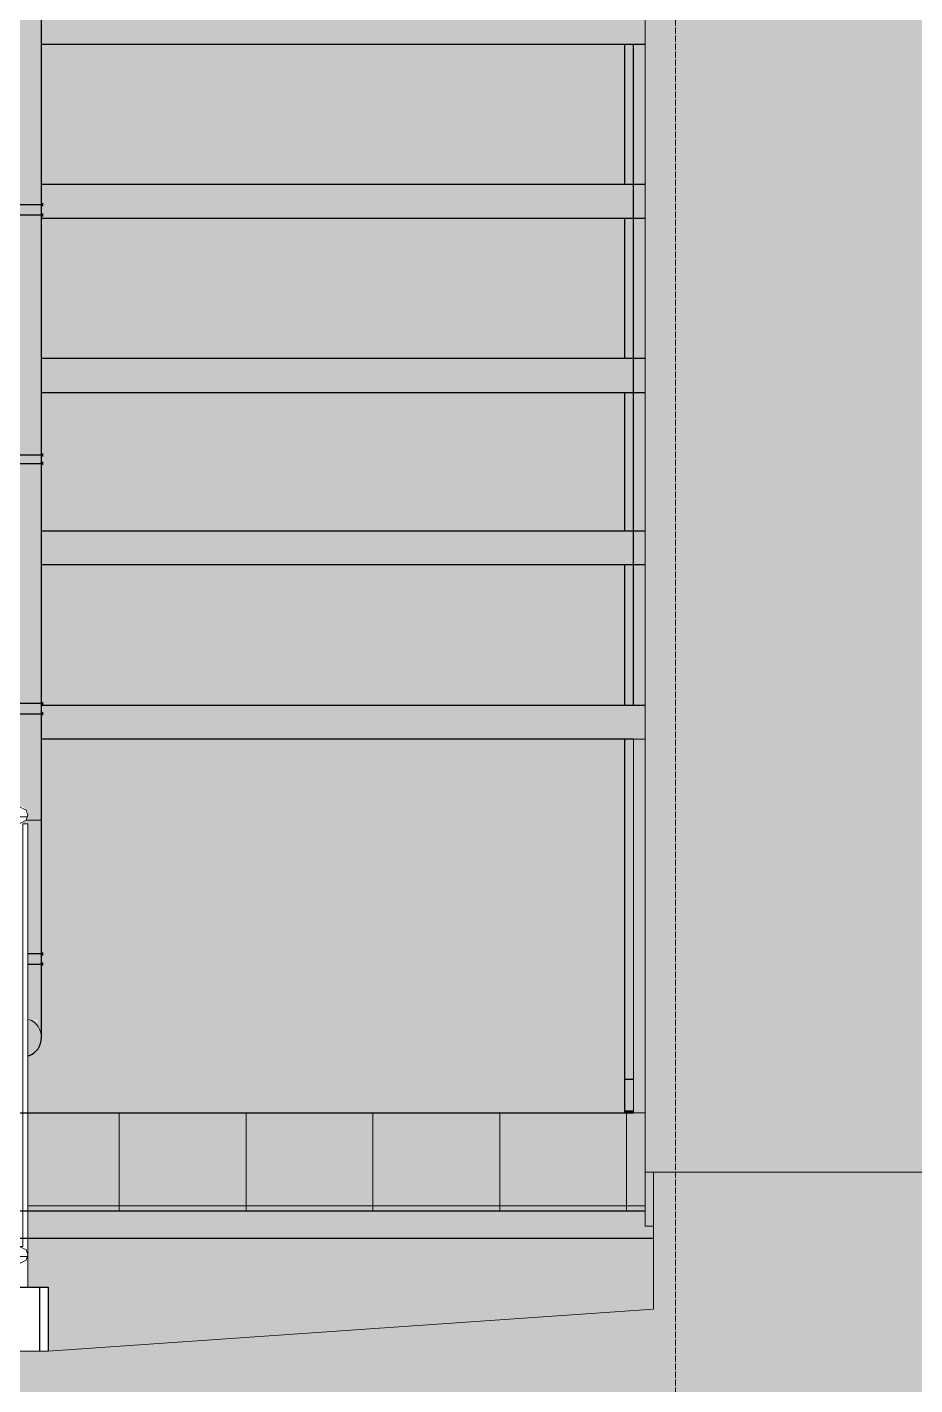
# Model space of a CAD drawing. Header units: millimetres. Extents: x -11345 to 411485, y -9810 to 73012.
# Drawn here: x 332902 to 335124, y -1203 to 2196 of the extents above; entities that cross this region are included whole.
import ezdxf

# ---------------------------------------------------------------- set-up
doc = ezdxf.new("R2010")
doc.units = ezdxf.units.MM
doc.linetypes.add('PDF_IMPORT', pattern=[1, 0.8, -0.2])
for name, color, linetype in [('PDF _Линии', 7, 'Continuous'), ('PDF _Оси', 7, 'Continuous'), ('PDF _Стены внутренние', 7, 'Continuous'), ('PDF _Стены наружные', 7, 'Continuous'), ('PDF _Стены отделка', 7, 'Continuous'), ('PDF _Узлы', 7, 'Continuous')]:
    doc.layers.add(name, color=color, linetype=linetype)
for name, color, linetype, true_color in [('PDF _Обобщенные модели', 7, 'Continuous', 0xb5bcbf), ('PDF _Ограждение', 7, 'Continuous', 0x7f7f7f), ('PDF _Стены штриховка поверхности', 7, 'Continuous', 0xcacbcc)]:
    doc.layers.add(name, color=color, linetype=linetype, true_color=true_color)

msp = doc.modelspace()

# ---------------------------------------------------------------- hatches: boundary and pattern name
at = {"layer": 'PDF _Обобщенные модели', "transparency": 33554559}
h = msp.add_hatch(color=256, dxfattribs=at)
h.paths.add_polyline_path([(332933.43573, 15047.23301), (332933.43573, 15042.99997), (332937.66877, 15047.23301), (332937.66877, 15055.69908)])
h.paths.add_polyline_path([(332844.54192, 15034.53389), (332844.54192, 15040.88345), (332848.77496, 15034.53389), (332852.16139, 15027.76103), (332848.77496, 15030.30085)])
h.paths.add_polyline_path([(332929.20269, 15030.30085), (332924.96965, 15021.83478), (332924.96965, 15026.06781)], flags=0)
h.paths.add_polyline_path([(332912.27054, 15013.3687), (332905.92098, 15011.25218), (332908.0375, 15013.3687)], flags=0)
h.paths.add_polyline_path([(332929.20269, -293.29797), (332924.96965, -293.29797), (332920.73661, -289.06493), (332920.73661, -286.94841), (332924.96965, -289.06493)], flags=0)
h.paths.add_polyline_path([(332861.47407, 15013.3687), (332865.70711, 15013.3687), (332874.17319, 15009.13566)], flags=0)
h.paths.add_polyline_path([(332844.54192, 15017.60174), (332848.77496, 15013.3687), (332848.77496, 15009.13566), (332853.008, 15009.13566), (332857.24104, 15004.90262), (332848.77496, 15009.13566), (332844.54192, 15013.3687)], flags=0)
h.paths.add_polyline_path([(332869.94015, 15017.60174), (332878.40623, 15017.60174), (332886.87231, 15013.3687)], flags=0)
h.paths.add_polyline_path([(332920.73661, 15026.06781), (332920.73661, 15021.83478), (332924.96965, 15013.3687), (332924.96965, 15009.13566), (332920.73661, 15004.90262), (332912.27054, 15000.66958), (332903.80446, 14996.43655), (332916.50357, 15004.90262), (332920.73661, 15009.13566), (332924.96965, 15009.13566), (332920.73661, 15013.3687), (332920.73661, 15021.83478), (332916.50357, 15017.60174), (332916.50357, 15021.83478)], flags=0)
h.paths.add_polyline_path([(332929.20269, 15360.47784), (332924.96965, 15352.01177), (332908.0375, 15339.31265), (332886.87231, 15335.07961), (332876.28971, 15339.31265), (332878.40623, 15339.31265), (332886.87231, 15335.07961), (332895.33838, 15339.31265), (332903.80446, 15339.31265), (332908.0375, 15343.54569), (332924.96965, 15352.01177), (332924.96965, 15356.24481)], flags=0)
h.paths.add_polyline_path([(332941.9018, 15375.71678), (332941.9018, 15377.41), (332956.01193, 15397.16418), (332950.36788, 15385.87607)], flags=0)
h.paths.add_polyline_path([(332793.74546, 15428.20646), (332793.74546, 15394.34215), (332789.51242, 15385.87607), (332793.74546, 15377.41), (332802.21154, 15356.24481), (332810.67761, 15343.54569), (332814.91065, 15335.07961), (332840.30888, 15275.81708), (332840.30888, 15225.02062), (332836.07584, 15225.02062), (332836.07584, 15182.69023), (332840.30888, 15051.46604), (332840.30888, 15047.23301), (332836.07584, 15055.69908), (332836.07584, 15047.23301), (332840.30888, 15042.99997), (332840.30888, 15034.53389), (332836.07584, 15047.23301), (332836.07584, 6098.58994), (332840.30888, 5497.49849), (332836.07584, 5497.49849), (332836.07584, 4341.87902), (332840.30888, 4337.64599), (332848.77496, 4337.64599), (332844.54192, 4320.71383), (332848.77496, 4320.71383), (332844.54192, 4316.48079), (332836.07584, 4316.48079), (332836.07584, 244.2979), (332891.10534, 244.2979), (332903.80446, 231.59879), (332903.80446, 214.66663), (332899.57142, 210.4336), (332891.10534, 206.20056), (332891.10534, 201.96752), (332903.80446, 201.96752), (332903.80446, -382.19177), (332908.0375, -377.95873), (332912.27054, -377.95873), (332924.96965, -365.25962), (332929.20269, -361.02658), (332937.66877, -344.09443), (332937.66877, -335.62835), (332933.43573, -322.92924), (332937.66877, -331.39531), (332937.66877, 4316.48079), (332929.20269, 4316.48079), (332924.96965, 4320.71383), (332929.20269, 4320.71383), (332924.96965, 4337.64599), (332933.43573, 4337.64599), (332937.66877, 4341.87902), (332937.66877, 15038.76693), (332933.43573, 15038.76693), (332935.97555, 15033.68728), (332933.43573, 15026.06781), (332933.43573, 15038.76693), (332929.20269, 15034.53389), (332933.43573, 15051.46604), (332937.66877, 15064.16516), (332937.66877, 15106.49554), (332933.43573, 15182.69023), (332937.66877, 15182.69023), (332937.66877, 15275.81708), (332963.067, 15335.07961), (332963.067, 15339.31265), (332971.53307, 15352.01177), (332971.53307, 15360.47784), (332984.23219, 15385.87607), (332979.99915, 15402.80823), (332979.99915, 15428.20646), (332984.23219, 15445.13861), (332975.76611, 15428.20646), (332967.30003, 15415.50734), (332967.30003, 15411.2743), (332963.067, 15407.04127), (332963.067, 15411.2743), (332988.46523, 15453.60469), (332992.69826, 15462.07076), (332975.76611, 15462.07076), (332971.53307, 15453.60469), (332954.60092, 15411.2743), (332950.36788, 15407.04127), (332924.96965, 15377.41), (332891.10534, 15373.17696), (332861.47407, 15377.41), (332857.24104, 15377.41), (332848.77496, 15385.87607), (332827.60977, 15411.2743), (332806.44458, 15462.07076), (332781.04635, 15462.07076), (332810.67761, 15411.2743), (332827.60977, 15385.87607), (332831.84281, 15377.41), (332836.07584, 15373.17696), (332840.30888, 15366.8274), (332831.84281, 15377.41), (332823.37673, 15385.87607), (332819.14369, 15394.34215), (332810.67761, 15407.04127), (332806.44458, 15415.50734), (332797.9785, 15428.20646), (332785.27938, 15449.37165)], flags=0)
for points in [[(332941.9018, 1751.25955), (332941.9018, 1755.49259), (332937.66877, 1755.49259), (332933.43573, 1751.25955), (332937.66877, 1747.02652), (332941.9018, 1747.02652)], [(332941.9018, 1725.86132), (332941.9018, 1730.09436), (332937.66877, 1730.09436), (332933.43573, 1725.86132), (332937.66877, 1721.62829), (332941.9018, 1721.62829)], [(332941.9018, 1124.76988), (332941.9018, 1129.00292), (332937.66877, 1129.00292), (332933.43573, 1124.76988), (332937.66877, 1120.53684), (332941.9018, 1120.53684)], [(332941.9018, 1103.60469), (332941.9018, 1107.83773), (332937.66877, 1107.83773), (332933.43573, 1103.60469), (332937.66877, 1099.37165), (332941.9018, 1099.37165)], [(332941.9018, 502.51324), (332941.9018, 506.74628), (332937.66877, 506.74628), (332933.43573, 502.51324), (332937.66877, 498.2802), (332941.9018, 498.2802)], [(332941.9018, 477.11501), (332941.9018, 481.34805), (332937.66877, 481.34805), (332933.43573, 477.11501), (332937.66877, 472.88197), (332941.9018, 472.88197)], [(332941.9018, -123.97643), (332941.9018, -119.74339), (332937.66877, -119.74339), (332933.43573, -123.97643), (332937.66877, -128.20947), (332941.9018, -128.20947)], [(332941.9018, -149.37466), (332941.9018, -145.14162), (332937.66877, -145.14162), (332933.43573, -149.37466), (332937.66877, -153.6077), (332941.9018, -153.6077)]]:
    msp.add_hatch(color=7, dxfattribs=at).paths.add_polyline_path(points)
at = {"layer": 'PDF _Стены внутренние', "true_color": 0xdf8d79, "transparency": 33554559}
for points in [[(334419.23219, -437.22127), (334398.067, -437.22127), (334398.067, -517.649), (334419.23219, -517.649)], [(334470.02865, -835.12688), (332903.80446, -835.12688), (332903.80446, -957.88499), (332954.60092, -957.88499), (332954.60092, -1118.74045), (333250.9136, -1097.57525), (334470.02865, -1012.91449)]]:
    msp.add_hatch(color=33, dxfattribs=at).paths.add_polyline_path(points)
at = {"layer": 'PDF _Стены наружные', "true_color": 0xe2e2e2, "transparency": 33554687}
for points in [[(334448.86346, 2238.05897), (332937.66877, 2238.05897), (332937.66877, 2153.3982), (334448.86346, 2153.3982)], [(334448.86346, 1802.05602), (332937.66877, 1802.05602), (332937.66877, 1717.39525), (334448.86346, 1717.39525)], [(334448.86346, 1366.05307), (332937.66877, 1366.05307), (332937.66877, 1281.3923), (334448.86346, 1281.3923)], [(334448.86346, 934.28315), (332937.66877, 934.28315), (332937.66877, 849.62239), (334448.86346, 849.62239)], [(334419.23219, 413.61944), (334419.23219, -521.88204), (334448.86346, -521.88204), (334448.86346, 498.2802), (332937.66877, 498.2802), (332937.66877, 413.61944)]]:
    msp.add_hatch(color=254, dxfattribs=at).paths.add_polyline_path(points)
at = {"layer": 'PDF _Стены наружные', "true_color": 0xf4cc95, "transparency": 33554687}
for points in [[(334419.23219, 2153.3982), (334398.067, 2153.3982), (334398.067, 1802.05602), (334419.23219, 1802.05602)], [(334419.23219, 1717.39525), (334398.067, 1717.39525), (334398.067, 1366.05307), (334419.23219, 1366.05307)], [(334419.23219, 1281.3923), (334398.067, 1281.3923), (334398.067, 934.28315), (334419.23219, 934.28315)], [(334419.23219, 849.62239), (334398.067, 849.62239), (334398.067, 498.2802), (334419.23219, 498.2802)], [(334419.23219, 413.61944), (334398.067, 413.61944), (334398.067, -437.22127), (334419.23219, -437.22127)]]:
    msp.add_hatch(color=31, dxfattribs=at).paths.add_polyline_path(points)
at = {"layer": 'PDF _Стены наружные', "true_color": 0xe4ecef, "transparency": 33554687}
for points in [[(334419.23219, -517.649), (334398.067, -517.649), (334398.067, -521.88204), (334419.23219, -521.88204)], [(334448.86346, -767.39826), (332903.80446, -767.39826), (332903.80446, -835.12688), (334470.02865, -835.12688), (334470.02865, -805.49561), (334448.86346, -805.49561)]]:
    msp.add_hatch(color=254, dxfattribs=at).paths.add_polyline_path(points)
at = {"layer": 'PDF _Стены наружные', "true_color": 0x6b6b6b, "transparency": 33554687}
msp.add_hatch(color=251, dxfattribs=at).paths.add_polyline_path([(334470.02865, -670.03838), (334448.86346, -670.03838), (334448.86346, -805.49561), (334470.02865, -805.49561)])
at = {"layer": 'PDF _Стены штриховка поверхности', "transparency": 33554687}
for points in [[(334398.067, 2153.3982), (332937.66877, 2153.3982), (332937.66877, 1802.05602), (334398.067, 1802.05602)], [(334448.86346, 2153.3982), (334419.23219, 2153.3982), (334419.23219, 1802.05602), (334448.86346, 1802.05602)], [(334398.067, 1717.39525), (332937.66877, 1717.39525), (332937.66877, 1366.05307), (334398.067, 1366.05307)], [(334448.86346, 1717.39525), (334419.23219, 1717.39525), (334419.23219, 1366.05307), (334448.86346, 1366.05307)], [(334398.067, 1281.3923), (332937.66877, 1281.3923), (332937.66877, 934.28315), (334398.067, 934.28315)], [(334448.86346, 1281.3923), (334419.23219, 1281.3923), (334419.23219, 934.28315), (334448.86346, 934.28315)], [(334398.067, 849.62239), (332937.66877, 849.62239), (332937.66877, 498.2802), (334398.067, 498.2802)], [(334448.86346, 849.62239), (334419.23219, 849.62239), (334419.23219, 498.2802), (334448.86346, 498.2802)], [(334398.067, 413.61944), (332937.66877, 413.61944), (332937.66877, -339.86139), (332933.43573, -348.32747), (332929.20269, -361.02658), (332920.73661, -369.49266), (332912.27054, -377.95873), (332903.80446, -382.19177), (332903.80446, -521.88204), (334398.067, -521.88204)]]:
    msp.add_hatch(color=256, dxfattribs=at).paths.add_polyline_path(points)
at = {"layer": 'PDF _Стены штриховка поверхности', "true_color": 0x3a3a3a, "transparency": 33554687}
msp.add_hatch(color=250, dxfattribs=at).paths.add_polyline_path([(334448.86346, -521.88204), (332903.80446, -521.88204), (332903.80446, -767.39826), (334448.86346, -767.39826)])
at = {"layer": 'PDF _Узлы', "true_color": 0x939393, "transparency": 33554687}
msp.add_hatch(color=252, dxfattribs=at).paths.add_polyline_path([(346720.44163, 15474.76988), (340154.99915, 18459.06191), (340370.8841, 18353.23596), (334271.07584, 15474.76988), (334224.51242, 15449.37165), (334012.86051, 15352.01177), (334012.86051, 15157.292), (334025.55962, 15161.52504), (334177.949, 15237.71973), (334448.86346, 15161.52504), (334448.86346, -670.03838), (336417.22629, -670.03838), (339291.45933, -686.97053), (348904.68941, -686.97053), (352286.88705, -737.76699), (353552.56552, -737.76699), (353552.56552, 3300.55159), (354035.13189, 3237.05602), (354035.13189, 3309.01767), (346132.0493, 4346.11206), (346132.0493, 15449.37165), (346335.23514, 15352.01177), (346568.05225, 15237.71973), (346720.44163, 15161.52504)])
at = {"layer": 'PDF _Узлы', "true_color": 0xffffff, "transparency": 33554687}
msp.add_hatch(color=7, dxfattribs=at).paths.add_polyline_path([(336417.22629, -670.03838), (334470.02865, -670.03838), (334470.02865, -1012.91449), (332954.60092, -1118.74045), (328514.14369, -1118.74045), (328514.14369, -1851.05608), (379077.78676, -1851.05608), (379077.78676, -758.93219), (375098.73071, -754.69915), (352219.15844, -733.53396), (349569.27643, -695.43661), (347846.42983, -686.97053), (339240.66287, -686.97053)])

# ---------------------------------------------------------------- linework, layer by layer
at = {"layer": 'PDF _Линии', "lineweight": 9}
msp.add_lwpolyline([(353552.56552, 3300.55159), (354035.13189, 3237.05602), (354035.13189, 3309.01767), (352981.10534, 3444.47489), (346132.0493, 4346.11206), (346132.0493, 15449.37165), (346720.44163, 15161.52504), (346720.44163, 15474.76988), (340154.99915, 18459.06191), (340370.8841, 18353.23596), (334012.86051, 15352.01177), (334012.86051, 15157.292), (334177.949, 15237.71973), (334448.86346, 15161.52504), (334448.86346, -670.03838), (336417.22629, -670.03838), (339240.66287, -686.97053), (345374.33543, -686.97053), (348904.68941, -686.97053), (352341.91655, -737.76699), (353552.56552, -737.76699)], close=True, dxfattribs=at)
at = {"layer": 'PDF _Линии', "lineweight": 30}
for points in [[(332937.66877, -335.62835), (332937.66877, -322.92924), (332937.66877, -318.6962), (332937.66877, -314.46316), (332937.66877, -310.23012), (332937.66877, -305.99708), (332937.66877, -301.76404), (332937.66877, -297.53101), (332937.66877, -293.29797), (332937.66877, -289.06493), (332937.66877, -284.83189), (332937.66877, -276.36581), (332937.66877, -272.13278), (332937.66877, -267.89974), (332937.66877, -263.6667), (332937.66877, -259.43366), (332937.66877, -255.20062), (332937.66877, -246.73455), (332937.66877, -242.50151), (332937.66877, -238.26847), (332937.66877, -234.03543), (332937.66877, -225.56935), (332937.66877, -221.33632), (332937.66877, -217.10328), (332937.66877, -208.6372), (332937.66877, -204.40416), (332937.66877, -195.93809), (332937.66877, -191.70505), (332937.66877, -187.47201), (332937.66877, -179.00593), (332937.66877, -136.67555), (332937.66877, 14852.51324)], [(332937.66877, 2153.3982), (334419.23219, 2153.3982), (334448.86346, 2153.3982)], [(334398.067, 1802.05602), (334398.067, 2153.3982)], [(334448.86346, 1802.05602), (334419.23219, 1802.05602), (332937.66877, 1802.05602)], [(332937.66877, 1717.39525), (334419.23219, 1717.39525), (334448.86346, 1717.39525)], [(334398.067, 1366.05307), (334398.067, 1717.39525)], [(334448.86346, 1366.05307), (334419.23219, 1366.05307), (332937.66877, 1366.05307)], [(332937.66877, 1281.3923), (334419.23219, 1281.3923), (334448.86346, 1281.3923)], [(334398.067, 934.28315), (334398.067, 1281.3923)], [(334448.86346, 934.28315), (334419.23219, 934.28315), (332937.66877, 934.28315)], [(334448.86346, 849.62239), (332937.66877, 849.62239)], [(334398.067, 498.2802), (334398.067, 849.62239)], [(332937.66877, 498.2802), (334448.86346, 498.2802)], [(334419.23219, 413.61944), (332937.66877, 413.61944)], [(334398.067, -521.88204), (334398.067, 413.61944)], [(332903.80446, -149.37466), (332937.66877, -149.37466), (332937.66877, -123.97643), (332903.80446, -123.97643)], [(334398.067, -437.22127), (334419.23219, -437.22127)], [(334419.23219, -517.649), (334398.067, -517.649)], [(332654.0552, -957.88499), (332954.60092, -957.88499), (332954.60092, -1118.74045)], [(332933.43573, -1118.74045), (332933.43573, -957.88499)]]:
    msp.add_lwpolyline(points, dxfattribs=at)
at = {"layer": 'PDF _Линии', "lineweight": 30, "ltscale": 3.513546}
msp.add_lwpolyline([(334419.23219, 498.2802), (334419.23219, 2153.3982)], dxfattribs=at)
at = {"layer": 'PDF _Линии', "lineweight": 30}
for points in [[(332937.66877, 1725.86132), (332937.66877, 1751.25955), (332886.87231, 1751.25955), (332836.07584, 1751.25955), (332836.07584, 1725.86132), (332886.87231, 1725.86132)], [(332937.66877, 1103.60469), (332937.66877, 1124.76988), (332886.87231, 1124.76988), (332836.07584, 1124.76988), (332836.07584, 1103.60469), (332886.87231, 1103.60469)], [(332937.66877, 477.11501), (332937.66877, 502.51324), (332886.87231, 502.51324), (332836.07584, 502.51324), (332836.07584, 477.11501), (332886.87231, 477.11501)]]:
    msp.add_lwpolyline(points, close=True, dxfattribs=at)
at = {"layer": 'PDF _Линии', "lineweight": 30, "ltscale": 15.154812}
msp.add_lwpolyline([(332603.25874, -521.88204), (334419.23219, -521.88204)], dxfattribs=at)
at = {"layer": 'PDF _Линии', "lineweight": 9}
msp.add_lwpolyline([(334470.02865, -670.03838), (334470.02865, -1012.91449), (332954.60092, -1118.74045), (331134.39443, -1118.74045), (328514.14369, -1118.74045)], dxfattribs=at)
at = {"layer": 'PDF _Линии', "lineweight": 30, "ltscale": 15.451135}
msp.add_lwpolyline([(332603.25874, -767.39826), (334448.86346, -767.39826)], dxfattribs=at)
at = {"layer": 'PDF _Линии', "lineweight": 30, "ltscale": 15.662795}
msp.add_lwpolyline([(332603.25874, -835.12688), (334470.02865, -835.12688)], dxfattribs=at)
at = {"layer": 'PDF _Линии', "lineweight": 30}
msp.add_arc((332888.9888, -333.51109), 48.67997, 290.32848387, 359.9991261, dxfattribs=at)
at = {"layer": 'PDF _Обобщенные модели', "lineweight": 0}
for points in [[(332937.66877, 210.4336), (332899.57142, 210.4336), (332937.66877, 210.4336)], [(332937.66877, -318.6962), (332937.66877, -318.6962), (332937.66877, -318.6962)], [(332937.66877, -318.6962), (332937.66877, -318.6962), (332937.66877, -318.6962)], [(332908.0375, -377.95873), (332903.80446, -377.95873), (332908.0375, -377.95873)]]:
    msp.add_lwpolyline(points, dxfattribs=at)
at = {"layer": 'PDF _Обобщенные модели', "color": 7, "lineweight": 18}
msp.add_arc((332888.9888, -333.51257), 48.67997, 0.0008739, 69.67151613, dxfattribs=at)
at = {"layer": 'PDF _Ограждение', "color": 7, "lineweight": 9}
for points in [[(332603.25874, 201.96752), (332882.63927, 201.96752), (332899.57142, 210.4336), (332903.80446, 223.13271), (332899.57142, 235.83183), (332882.63927, 244.2979), (332603.25874, 244.2979)], [(332903.80446, -957.88499), (332903.80446, 201.96752), (332891.10534, 201.96752), (332891.10534, -856.29207), (332882.63927, -856.29207)], [(332654.0552, -898.62245), (332882.63927, -898.62245), (332899.57142, -890.15637), (332903.80446, -877.45726), (332899.57142, -864.75814), (332882.63927, -856.29207), (332603.25874, -856.29207)]]:
    msp.add_lwpolyline(points, dxfattribs=at)
at = {"layer": 'PDF _Ограждение', "lineweight": 0}
for points in [[(332903.80446, 218.89967), (332603.25874, 218.89967), (332903.80446, 218.89967)], [(332903.80446, -881.6903), (332654.0552, -881.6903), (332903.80446, -881.6903)], [(332903.80446, -877.45726), (332903.80446, -877.45726), (332903.80446, -877.45726)]]:
    msp.add_lwpolyline(points, dxfattribs=at)
at = {"layer": 'PDF _Оси', "linetype": 'PDF_IMPORT', "lineweight": 9, "ltscale": 20.022978}
msp.add_lwpolyline([(334525.05815, -3607.76699), (334525.05815, 2542.83773)], dxfattribs=at)
at = {"layer": 'PDF _Стены наружные', "color": 254, "lineweight": 0, "true_color": 0xe2e2e2}
msp.add_lwpolyline([(332937.66877, 1717.39525), (332937.66877, 1717.39525), (332937.66877, 1717.39525)], close=True, dxfattribs=at)
at = {"layer": 'PDF _Стены отделка', "lineweight": 9}
for points in [[(334448.86346, 413.61944), (334419.23219, 413.61944), (334419.23219, -521.88204), (334448.86346, -521.88204)], [(334448.86346, -670.03838), (334448.86346, -805.49561), (334470.02865, -805.49561)]]:
    msp.add_lwpolyline(points, dxfattribs=at)
at = {"layer": 'PDF _Стены штриховка поверхности', "color": 7, "lineweight": 9}
for points in [[(333132.38853, -767.39826), (333132.38853, -521.88204)], [(333449.86641, -767.39826), (333449.86641, -521.88204)], [(333767.34428, -767.39826), (333767.34428, -521.88204)], [(334084.82216, -767.39826), (334084.82216, -521.88204)], [(334402.30003, -767.39826), (334402.30003, -521.88204)], [(332903.80446, -754.69915), (334448.86346, -754.69915)]]:
    msp.add_lwpolyline(points, dxfattribs=at)

doc.saveas('drawing.dxf')
